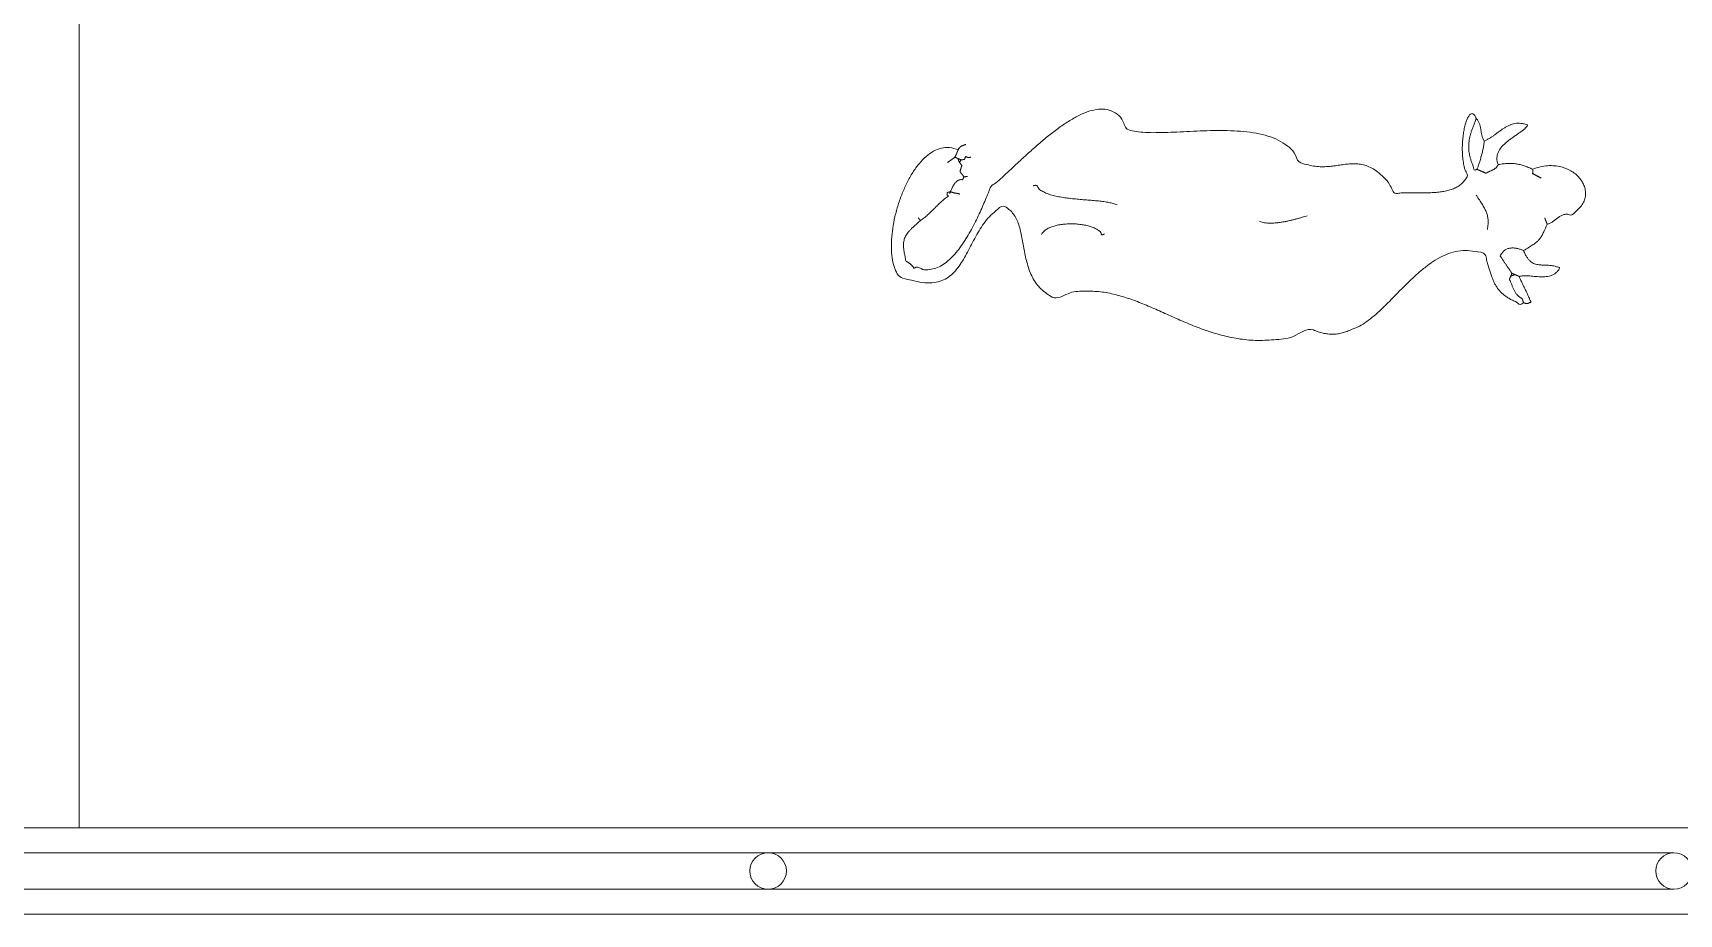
# Model space of a CAD drawing. Header units: metres. Extents: x 147 to 427, y -16 to 162.
# Drawn here: x 296.051 to 300.825, y 109.564 to 112.12 of the extents above; entities that cross this region are included whole.
import ezdxf

# ---------------------------------------------------------------- set-up
doc = ezdxf.new("R2010")
doc.units = ezdxf.units.M
doc.layers.add('1053_ARQ_BASE_MATADOURO_2_dwg', color=7, linetype='Continuous', lineweight=5, true_color=0x767676)
doc.layers.add('1053_ARQ_BASE_MATADOURO_dwg', color=7, linetype='Continuous', lineweight=5, true_color=0x767676)
doc.layers.add('A-PISO', color=7, linetype='Continuous', lineweight=5)

# ---------------------------------------------------------------- blocks, each defined once
blk = doc.blocks.new('1053_ARQ_BASE_MATADOURO_dwg-3625622-TÉRREO 1_20 - Dependente 1')
at = {"color": 253, "lineweight": 5, "true_color": 0xaaaaaa}
blk.add_line((127.7931, 117.3142), (127.7931, 109.8142), dxfattribs=at)
blk = doc.blocks.new('1053_ARQ_BASE_MATADOURO_2_dwg-3637054-TÉRREO 1_20 - Dependente 1')
at = {"layer": 'A-PISO', "color": 253, "true_color": 0xaaaaaa}
for p, q in [((127.7931, 84.1282), (127.7931, 76.6282)), ((132.4181, 76.5562), (127.1431, 76.5562)), ((132.4181, 76.4502), (127.1431, 76.4502))]:
    blk.add_line(p, q, dxfattribs=at)
at = {"layer": 'A-PISO', "color": 253, "true_color": 0xaaaaaa, "flags": 128}
blk.add_lwpolyline([(126.8931, 80.2532), (127.1431, 80.2532), (127.1431, 76.6282), (132.5431, 76.6282), (132.5431, 76.3782), (127.1431, 76.3782), (126.8931, 76.3782)], dxfattribs=at)
at = {"layer": 'A-PISO', "color": 253, "true_color": 0xaaaaaa}
for centre in [(129.7914, 76.5032), (132.4181, 76.5032)]:
    blk.add_circle(centre, 0.053, dxfattribs=at)
for points, knots in [([(131.8451, 78.6851), (131.8437, 78.6883), (131.8414, 78.6936), (131.8363, 78.6996), (131.8298, 78.7002), (131.8247, 78.6958), (131.8203, 78.6888), (131.8161, 78.679), (131.8124, 78.6669), (131.8092, 78.6527), (131.8067, 78.637), (131.805, 78.6202), (131.8042, 78.6026), (131.8045, 78.5849), (131.8058, 78.5673), (131.809, 78.5503), (131.8115, 78.5344), (131.8226, 78.5203), (131.812, 78.5076), (131.804, 78.4974), (131.7933, 78.4892), (131.7815, 78.4829), (131.7685, 78.4781), (131.7547, 78.4747), (131.7401, 78.4724), (131.725, 78.471), (131.7096, 78.4703), (131.6942, 78.4701), (131.6789, 78.4702), (131.664, 78.4704), (131.6498, 78.4706), (131.6362, 78.4702), (131.6241, 78.4703), (131.604, 78.4642), (131.5964, 78.4966), (131.5767, 78.5139), (131.5597, 78.5307), (131.5426, 78.5419), (131.526, 78.5494), (131.5096, 78.5534), (131.4933, 78.5548), (131.4772, 78.5542), (131.461, 78.5524), (131.4445, 78.55), (131.4276, 78.5476), (131.41, 78.5459), (131.3917, 78.5457), (131.3722, 78.5472), (131.3526, 78.5524), (131.326, 78.5571), (131.3196, 78.5881), (131.2962, 78.6075), (131.2705, 78.6241), (131.24, 78.6355), (131.2065, 78.6434), (131.1704, 78.6482), (131.1324, 78.6505), (131.0934, 78.6509), (131.054, 78.65), (131.0151, 78.6483), (130.9774, 78.6464), (130.9417, 78.6449), (130.9089, 78.6444), (130.8792, 78.645), (130.855, 78.6486), (130.8259, 78.6526), (130.8212, 78.6847), (130.7988, 78.7031), (130.7748, 78.7133), (130.7482, 78.7136), (130.7205, 78.707), (130.6915, 78.6945), (130.6617, 78.6774), (130.6314, 78.6566), (130.6013, 78.6333), (130.5718, 78.6085), (130.5435, 78.5832), (130.5169, 78.5587), (130.4928, 78.5358), (130.471, 78.5163), (130.4544, 78.4993), (130.4358, 78.4899), (130.4313, 78.4716), (130.4232, 78.4547), (130.4151, 78.4349), (130.4057, 78.4139), (130.3954, 78.3919), (130.3841, 78.3696), (130.3718, 78.3475), (130.3586, 78.3262), (130.3445, 78.3062), (130.3295, 78.2882), (130.3135, 78.2726), (130.2966, 78.2601), (130.2786, 78.251), (130.2595, 78.2472), (130.2394, 78.245), (130.2263, 78.2567), (130.2195, 78.2539), (130.2191, 78.2538), (130.2187, 78.2536), (130.2183, 78.2534), (130.2179, 78.2533), (130.2175, 78.2531), (130.2172, 78.2529), (130.2168, 78.2528), (130.2164, 78.2526), (130.2161, 78.2524), (130.2157, 78.2523), (130.2154, 78.2521), (130.215, 78.252), (130.2147, 78.2518), (130.2144, 78.2517), (130.2136, 78.2513), (130.2135, 78.2533), (130.2125, 78.2543), (130.2116, 78.2559), (130.2104, 78.2573), (130.2092, 78.2588), (130.2078, 78.2602), (130.2063, 78.2616), (130.2048, 78.263), (130.2032, 78.2643), (130.2016, 78.2655), (130.2, 78.2667), (130.1983, 78.2678), (130.1967, 78.2688), (130.1951, 78.2697), (130.1936, 78.2706), (130.1886, 78.2724), (130.1902, 78.2833), (130.1866, 78.2928), (130.1852, 78.3025), (130.1841, 78.311), (130.1837, 78.3188), (130.1841, 78.3259), (130.1852, 78.3326), (130.1871, 78.3388), (130.1898, 78.3448), (130.1934, 78.3506), (130.1978, 78.3564), (130.2031, 78.3623), (130.2093, 78.3685), (130.2164, 78.3751), (130.2245, 78.3822), (130.2302, 78.3871), (130.2332, 78.3897)], [0, 0, 0, 0, 0.010571, 0.017391, 0.022385, 0.028342, 0.036587, 0.047233, 0.060042, 0.074659, 0.090698, 0.107753, 0.125424, 0.143316, 0.161054, 0.178295, 0.194748, 0.21021, 0.224137, 0.237373, 0.250457, 0.263771, 0.277541, 0.291838, 0.306638, 0.321832, 0.337274, 0.352767, 0.368104, 0.383062, 0.397417, 0.410944, 0.423437, 0.434721, 0.46711, 0.494451, 0.517657, 0.537695, 0.55555, 0.572131, 0.588182, 0.6042, 0.620474, 0.637125, 0.654211, 0.671801, 0.690047, 0.709226, 0.729793, 0.752353, 0.782482, 0.8118, 0.842065, 0.874258, 0.908691, 0.945222, 0.983418, 1.02268, 1.062299, 1.101512, 1.139512, 1.175493, 1.208652, 1.238246, 1.263653, 1.284556, 1.317568, 1.344515, 1.369067, 1.39451, 1.422718, 1.454239, 1.488817, 1.525777, 1.564219, 1.60313, 1.641415, 1.677951, 1.711577, 1.741137, 1.765473, 1.783491, 1.799781, 1.81892, 1.840364, 1.863581, 1.88804, 1.913229, 1.938654, 1.96385, 1.988389, 2.01192, 2.034187, 2.055107, 2.074846, 2.093951, 2.113399, 2.134528, 2.134965, 2.135398, 2.135826, 2.13625, 2.136667, 2.13708, 2.137486, 2.137889, 2.138282, 2.138674, 2.139058, 2.139438, 2.139811, 2.140179, 2.140539, 2.140898, 2.142452, 2.144111, 2.145868, 2.147714, 2.149633, 2.151615, 2.153639, 2.155694, 2.157757, 2.159812, 2.16184, 2.163826, 2.165749, 2.167591, 2.169333, 2.170961, 2.182965, 2.193684, 2.203252, 2.211814, 2.219538, 2.226609, 2.233243, 2.239673, 2.246143, 2.252884, 2.260107, 2.267989, 2.276689, 2.286336, 2.297054, 2.308948, 2.308948, 2.308948, 2.308948]), ([(131.8451, 78.6851), (131.8436, 78.6815), (131.8406, 78.6746), (131.8365, 78.6644), (131.8328, 78.6548), (131.8297, 78.6456), (131.8271, 78.6367), (131.8251, 78.6281), (131.8237, 78.6196), (131.8229, 78.6112), (131.8227, 78.6028), (131.8232, 78.5943), (131.8243, 78.5856), (131.8261, 78.5765), (131.8288, 78.5672), (131.8318, 78.5567), (131.8369, 78.5488), (131.8371, 78.5343), (131.8411, 78.536), (131.8414, 78.5361), (131.8418, 78.5363), (131.8422, 78.5364), (131.8425, 78.5366), (131.8429, 78.5367), (131.8433, 78.5369), (131.8437, 78.537), (131.8441, 78.5372), (131.8445, 78.5373), (131.8449, 78.5375), (131.8453, 78.5376), (131.8457, 78.5378), (131.8461, 78.538), (131.8465, 78.5381), (131.8468, 78.5382), (131.8469, 78.5383)], [0, 0, 0, 0, 0.0117195, 0.0226729, 0.032948, 0.042629, 0.0518187, 0.0606169, 0.0691427, 0.0775195, 0.0858853, 0.0943764, 0.1031379, 0.1123121, 0.1220337, 0.1324326, 0.1436315, 0.155747, 0.1561034, 0.1564727, 0.1568495, 0.1572393, 0.1576347, 0.1580393, 0.1584495, 0.158869, 0.1592904, 0.1597173, 0.1601479, 0.1605841, 0.1610222, 0.1614621, 0.161902, 0.1623475, 0.1623475, 0.1623475, 0.1623475]), ([(131.8675, 78.6202), (131.8668, 78.6215), (131.8653, 78.6241), (131.8636, 78.6283), (131.8622, 78.6324), (131.8611, 78.6367), (131.8602, 78.6409), (131.8595, 78.6452), (131.8588, 78.6495), (131.8582, 78.6538), (131.8575, 78.658), (131.8566, 78.6622), (131.8556, 78.6663), (131.8543, 78.6703), (131.8527, 78.6742), (131.8507, 78.678), (131.8482, 78.6817), (131.8462, 78.684), (131.8451, 78.6851)], [0, 0, 0, 0, 0.00454523, 0.0089928, 0.01338563, 0.01775066, 0.02210137, 0.02644314, 0.03077251, 0.03508499, 0.03937227, 0.04363078, 0.04786344, 0.0520829, 0.05631649, 0.06060731, 0.06501681, 0.06962195, 0.06962195, 0.06962195, 0.06962195]), ([(131.9084, 78.552), (131.9072, 78.5555), (131.9049, 78.5623), (131.9044, 78.5727), (131.9061, 78.5823), (131.9098, 78.5913), (131.9151, 78.5995), (131.9217, 78.6072), (131.9292, 78.6144), (131.9374, 78.6212), (131.9461, 78.6275), (131.9548, 78.6336), (131.9633, 78.6394), (131.9714, 78.6449), (131.9787, 78.6503), (131.9852, 78.6556), (131.9895, 78.6604), (131.9963, 78.6684), (131.9826, 78.6695), (131.9748, 78.6719), (131.9655, 78.6722), (131.957, 78.6713), (131.9488, 78.6692), (131.9409, 78.6662), (131.9332, 78.6624), (131.9257, 78.6579), (131.9184, 78.6531), (131.9112, 78.6479), (131.9041, 78.6427), (131.897, 78.6374), (131.8898, 78.6324), (131.8825, 78.6277), (131.8752, 78.6235), (131.87, 78.6213), (131.8675, 78.6202)], [0, 0, 0, 0, 0.011231, 0.0213345, 0.0308988, 0.0403986, 0.0501251, 0.0602117, 0.0706467, 0.0813397, 0.0921256, 0.1028194, 0.1132093, 0.1230803, 0.1322112, 0.1404225, 0.1475837, 0.1537046, 0.1639829, 0.1733994, 0.1822451, 0.1907688, 0.1991799, 0.2076115, 0.2161478, 0.2248129, 0.2336041, 0.2424777, 0.251381, 0.2602504, 0.2690294, 0.2776637, 0.286126, 0.2944156, 0.2944156, 0.2944156, 0.2944156]), ([(130.3425, 78.5948), (130.3343, 78.5976), (130.3184, 78.603), (130.2931, 78.6008), (130.2697, 78.5913), (130.2481, 78.5754), (130.2282, 78.5544), (130.21, 78.529), (130.1939, 78.5001), (130.1798, 78.4687), (130.1681, 78.4355), (130.1588, 78.4016), (130.1523, 78.3677), (130.1488, 78.3349), (130.1483, 78.304), (130.1511, 78.2755), (130.1579, 78.2515), (130.1698, 78.2225), (130.2056, 78.2181), (130.2368, 78.2088), (130.2653, 78.208), (130.2895, 78.2124), (130.31, 78.2221), (130.3273, 78.2358), (130.3421, 78.2527), (130.3551, 78.272), (130.367, 78.2931), (130.3785, 78.3152), (130.3902, 78.3377), (130.4027, 78.36), (130.4166, 78.3812), (130.4327, 78.4017), (130.4515, 78.4165), (130.4711, 78.4378), (130.489, 78.423), (130.5009, 78.4121), (130.5101, 78.3976), (130.517, 78.3815), (130.5224, 78.3638), (130.5266, 78.3449), (130.5302, 78.325), (130.5338, 78.3047), (130.5378, 78.2841), (130.5428, 78.2637), (130.5491, 78.2438), (130.5575, 78.2247), (130.5683, 78.2069), (130.5823, 78.1904), (130.5999, 78.1772), (130.6278, 78.1574), (130.6657, 78.1848), (130.711, 78.1853), (130.7553, 78.1843), (130.7985, 78.1756), (130.8411, 78.1627), (130.8836, 78.1462), (130.9261, 78.1276), (130.9693, 78.1081), (131.0133, 78.089), (131.0585, 78.0714), (131.1054, 78.0567), (131.1542, 78.0462), (131.2053, 78.0406), (131.2591, 78.0441), (131.3156, 78.0467), (131.3559, 78.0809), (131.3796, 78.0694), (131.3867, 78.0669), (131.3937, 78.0647), (131.4007, 78.063), (131.4076, 78.0616), (131.4145, 78.0606), (131.4214, 78.0601), (131.4283, 78.06), (131.4352, 78.0602), (131.4421, 78.061), (131.449, 78.0621), (131.456, 78.0637), (131.463, 78.0657), (131.4702, 78.0681), (131.4774, 78.071), (131.4821, 78.0733), (131.4845, 78.0744)], [0, 0, 0, 0, 0.025699, 0.049728, 0.07429, 0.10075, 0.129617, 0.160848, 0.194061, 0.228689, 0.264061, 0.299459, 0.334136, 0.367371, 0.398482, 0.426901, 0.452272, 0.474673, 0.514601, 0.547499, 0.57497, 0.598786, 0.62075, 0.642358, 0.664566, 0.687782, 0.71202, 0.737049, 0.762543, 0.788164, 0.813673, 0.839001, 0.86438, 0.890422, 0.90764, 0.924078, 0.940734, 0.958191, 0.97666, 0.996106, 1.016342, 1.037112, 1.05814, 1.079183, 1.100079, 1.120793, 1.141489, 1.162566, 1.184704, 1.208798, 1.256755, 1.301685, 1.345355, 1.389026, 1.433445, 1.478912, 1.525429, 1.572822, 1.62087, 1.669398, 1.71839, 1.768076, 1.819015, 1.87216, 1.928838, 1.990677, 1.998433, 2.005974, 2.013321, 2.020506, 2.027557, 2.034511, 2.041399, 2.048262, 2.055135, 2.062058, 2.069072, 2.076212, 2.083517, 2.091025, 2.098768, 2.106779, 2.106779, 2.106779, 2.106779]), ([(130.3332, 78.5734), (130.3327, 78.5731), (130.3318, 78.5724), (130.3304, 78.5715), (130.3291, 78.5705), (130.3277, 78.5695), (130.3263, 78.5686), (130.3249, 78.5676), (130.3236, 78.5666), (130.3222, 78.5656), (130.3208, 78.5647), (130.3194, 78.5637), (130.3181, 78.5627), (130.3167, 78.5618), (130.3153, 78.5608), (130.3139, 78.5598), (130.3126, 78.5588), (130.3117, 78.5582), (130.3112, 78.5579)], [0, 0, 0, 0, 0.00168214, 0.00336428, 0.00504643, 0.00673062, 0.00841276, 0.0100949, 0.01177704, 0.0134646, 0.01514674, 0.01682888, 0.01851102, 0.02019522, 0.02187736, 0.0235595, 0.02524164, 0.0269292, 0.0269292, 0.0269292, 0.0269292]), ([(130.3425, 78.5948), (130.3423, 78.5944), (130.3419, 78.5935), (130.3413, 78.5921), (130.3407, 78.5907), (130.3401, 78.5894), (130.3395, 78.588), (130.3389, 78.5867), (130.3384, 78.5853), (130.3378, 78.584), (130.3372, 78.5827), (130.3366, 78.5813), (130.3361, 78.58), (130.3355, 78.5787), (130.3349, 78.5774), (130.3343, 78.5761), (130.3338, 78.5747), (130.3334, 78.5738), (130.3332, 78.5734)], [0, 0, 0, 0, 0.00149625, 0.00298463, 0.00446644, 0.005943, 0.00741169, 0.00887644, 0.01033594, 0.01179281, 0.01324312, 0.01469081, 0.01613456, 0.01757831, 0.01901681, 0.02045794, 0.02189512, 0.02333625, 0.02333625, 0.02333625, 0.02333625]), ([(130.3418, 78.5697), (130.3416, 78.5698), (130.3412, 78.5699), (130.3406, 78.5702), (130.3401, 78.5704), (130.3395, 78.5707), (130.339, 78.5709), (130.3384, 78.5711), (130.3379, 78.5714), (130.3374, 78.5716), (130.3368, 78.5718), (130.3363, 78.5721), (130.3358, 78.5723), (130.3353, 78.5725), (130.3347, 78.5727), (130.3342, 78.573), (130.3337, 78.5732), (130.3334, 78.5733), (130.3332, 78.5734)], [0, 0, 0, 0, 0.0006195, 0.00123375, 0.001840125, 0.002442562, 0.003035812, 0.003625125, 0.0042105, 0.004791937, 0.0053655, 0.005939063, 0.006507375, 0.007077, 0.007641375, 0.008207062, 0.008770125, 0.0093345, 0.0093345, 0.0093345, 0.0093345]), ([(130.3645, 78.6104), (130.3638, 78.6101), (130.3625, 78.6096), (130.3606, 78.6089), (130.3588, 78.6083), (130.3571, 78.6077), (130.3555, 78.6071), (130.354, 78.6065), (130.3525, 78.6058), (130.3511, 78.6051), (130.3499, 78.6043), (130.3486, 78.6034), (130.3475, 78.6024), (130.3463, 78.6013), (130.3453, 78.6), (130.3443, 78.5984), (130.3433, 78.5967), (130.3428, 78.5955), (130.3425, 78.5948)], [0, 0, 0, 0, 0.00214026, 0.00415857, 0.0060632, 0.00786836, 0.00958192, 0.01122185, 0.01279754, 0.01433271, 0.01583711, 0.01734321, 0.01887301, 0.02046357, 0.02214113, 0.02394277, 0.02590018, 0.02804716, 0.02804716, 0.02804716, 0.02804716]), ([(130.3789, 78.574), (130.3785, 78.5738), (130.3778, 78.5736), (130.3768, 78.5732), (130.376, 78.5729), (130.3752, 78.5726), (130.3745, 78.5724), (130.3738, 78.5723), (130.3731, 78.5723), (130.3724, 78.5723), (130.3717, 78.5724), (130.3709, 78.5726), (130.3701, 78.5728), (130.3692, 78.5732), (130.3681, 78.5736), (130.3669, 78.5741), (130.3657, 78.5744), (130.3642, 78.5758), (130.3639, 78.5747), (130.3637, 78.5741), (130.3634, 78.5736), (130.3632, 78.573), (130.3629, 78.5725), (130.3627, 78.5719), (130.3625, 78.5714), (130.3622, 78.5709), (130.362, 78.5703), (130.3618, 78.5698), (130.3616, 78.5693), (130.3613, 78.5688), (130.3611, 78.5682), (130.3609, 78.5677), (130.3606, 78.5672), (130.3605, 78.5665), (130.3598, 78.5667), (130.3592, 78.5666), (130.3585, 78.5665), (130.3579, 78.5664), (130.3572, 78.5664), (130.3566, 78.5663), (130.356, 78.5663), (130.3553, 78.5662), (130.3547, 78.5662), (130.3541, 78.5661), (130.3534, 78.5661), (130.3528, 78.5661), (130.3522, 78.566), (130.3516, 78.566), (130.3509, 78.566), (130.3505, 78.566), (130.3503, 78.566)], [0, 0, 0, 0, 0.00116195, 0.00219032, 0.00310128, 0.00392015, 0.00466254, 0.00535935, 0.00603265, 0.0067134, 0.00742446, 0.00820211, 0.00906542, 0.01004318, 0.01115435, 0.01242373, 0.01386882, 0.01551469, 0.01613419, 0.01674844, 0.01735482, 0.01795725, 0.0185505, 0.01913982, 0.01972519, 0.02030663, 0.02088019, 0.02145375, 0.02202207, 0.02259169, 0.02315607, 0.02372175, 0.02428482, 0.02484919, 0.02548902, 0.02613229, 0.02677493, 0.0274182, 0.02805958, 0.02870033, 0.02933921, 0.02997747, 0.03060857, 0.03124256, 0.03187415, 0.03250338, 0.03312971, 0.03375319, 0.03437333, 0.03499183, 0.03499183, 0.03499183, 0.03499183]), ([(131.8675, 78.6202), (131.8675, 78.619), (131.8676, 78.6165), (131.8672, 78.6124), (131.8666, 78.6078), (131.8657, 78.6027), (131.8646, 78.5972), (131.8633, 78.5914), (131.8618, 78.5854), (131.8602, 78.5793), (131.8586, 78.5732), (131.8568, 78.5672), (131.8551, 78.5614), (131.8533, 78.5559), (131.8516, 78.5507), (131.85, 78.546), (131.8484, 78.5419), (131.8474, 78.5394), (131.8469, 78.5383)], [0, 0, 0, 0, 0.0034375, 0.00755779, 0.01228002, 0.01751275, 0.02316588, 0.02913778, 0.03533449, 0.04165586, 0.04800577, 0.05427946, 0.06038067, 0.06620786, 0.07166462, 0.07664712, 0.08105968, 0.08479972, 0.08479972, 0.08479972, 0.08479972]), ([(130.3503, 78.566), (130.3501, 78.5661), (130.3498, 78.5662), (130.3492, 78.5665), (130.3486, 78.5667), (130.3481, 78.567), (130.3475, 78.5672), (130.347, 78.5674), (130.3465, 78.5677), (130.3459, 78.5679), (130.3454, 78.5681), (130.3449, 78.5683), (130.3443, 78.5686), (130.3438, 78.5688), (130.3433, 78.569), (130.3428, 78.5692), (130.3423, 78.5695), (130.3419, 78.5696), (130.3418, 78.5697)], [0, 0, 0, 0, 0.0006195, 0.00123375, 0.001840125, 0.002442562, 0.003035812, 0.003625125, 0.0042105, 0.004791937, 0.0053655, 0.005939063, 0.006507375, 0.007077, 0.007641375, 0.008207062, 0.008770125, 0.0093345, 0.0093345, 0.0093345, 0.0093345]), ([(130.3418, 78.5697), (130.3418, 78.5694), (130.342, 78.5689), (130.3423, 78.5681), (130.3426, 78.5673), (130.3429, 78.5666), (130.3431, 78.5658), (130.3434, 78.565), (130.3437, 78.5643), (130.344, 78.5635), (130.3443, 78.5627), (130.3446, 78.562), (130.3449, 78.5612), (130.3453, 78.5605), (130.3456, 78.5597), (130.3459, 78.5589), (130.3463, 78.5582), (130.3465, 78.5577), (130.3466, 78.5574)], [0, 0, 0, 0, 0.00083803, 0.00167131, 0.00250058, 0.00332608, 0.00414852, 0.00496722, 0.00578676, 0.00660349, 0.00742021, 0.00823975, 0.00905845, 0.00988089, 0.01070639, 0.01153567, 0.01236894, 0.01320697, 0.01320697, 0.01320697, 0.01320697]), ([(130.3503, 78.566), (130.3502, 78.5658), (130.3501, 78.5654), (130.3498, 78.5649), (130.3496, 78.5643), (130.3494, 78.5637), (130.3491, 78.5632), (130.3489, 78.5627), (130.3486, 78.5621), (130.3484, 78.5616), (130.3482, 78.5611), (130.348, 78.5605), (130.3477, 78.56), (130.3475, 78.5595), (130.3473, 78.559), (130.3471, 78.5585), (130.3468, 78.5579), (130.3467, 78.5576), (130.3466, 78.5574)], [0, 0, 0, 0, 0.000619501, 0.00123375, 0.001840125, 0.002442563, 0.003035813, 0.003625125, 0.004210501, 0.004791938, 0.0053655, 0.005939063, 0.006507376, 0.007077, 0.007641376, 0.008207062, 0.008770125, 0.0093345, 0.0093345, 0.0093345, 0.0093345]), ([(130.3466, 78.5574), (130.3467, 78.5573), (130.347, 78.5569), (130.3474, 78.5564), (130.3478, 78.5559), (130.3482, 78.5554), (130.3486, 78.5549), (130.349, 78.5545), (130.3494, 78.554), (130.3498, 78.5535), (130.3502, 78.5531), (130.3507, 78.5526), (130.3511, 78.5521), (130.3515, 78.5517), (130.3519, 78.5512), (130.3523, 78.5508), (130.3527, 78.5503), (130.3534, 78.5498), (130.3527, 78.5487), (130.3525, 78.5476), (130.3521, 78.5464), (130.3517, 78.5453), (130.3514, 78.5442), (130.351, 78.543), (130.3507, 78.5419), (130.3503, 78.5408), (130.35, 78.5396), (130.3497, 78.5385), (130.3494, 78.5374), (130.349, 78.5363), (130.3487, 78.5351), (130.3484, 78.534), (130.3482, 78.5329), (130.3476, 78.5317), (130.3486, 78.5309), (130.3492, 78.5299), (130.3499, 78.5289), (130.3506, 78.528), (130.3513, 78.527), (130.3519, 78.5261), (130.3526, 78.5251), (130.3533, 78.5242), (130.354, 78.5233), (130.3548, 78.5223), (130.3555, 78.5214), (130.3562, 78.5205), (130.3569, 78.5196), (130.3577, 78.5186), (130.3584, 78.5177), (130.3589, 78.5171), (130.3591, 78.5167)], [0, 0, 0, 0, 0.00064138, 0.00127964, 0.00191545, 0.00254823, 0.00317805, 0.00380553, 0.00443071, 0.00505121, 0.00567245, 0.00629314, 0.00691219, 0.00753069, 0.00814757, 0.00876445, 0.00938027, 0.00999356, 0.01118543, 0.0123799, 0.01357191, 0.01476377, 0.01595244, 0.01714096, 0.01832616, 0.01951005, 0.02068707, 0.0218618, 0.023032, 0.02420011, 0.02536021, 0.02651586, 0.02766622, 0.0288107, 0.02998827, 0.03116196, 0.03233379, 0.03350247, 0.03467096, 0.03583746, 0.03700537, 0.03817359, 0.03934249, 0.04051482, 0.04168918, 0.04286762, 0.04405045, 0.04523851, 0.04643111, 0.04762896, 0.04762896, 0.04762896, 0.04762896]), ([(131.9084, 78.552), (131.908, 78.5511), (131.9072, 78.5494), (131.9057, 78.547), (131.904, 78.5449), (131.9021, 78.5429), (131.9001, 78.5412), (131.8979, 78.5396), (131.8956, 78.5381), (131.8932, 78.5367), (131.8908, 78.5354), (131.8882, 78.5342), (131.8856, 78.533), (131.883, 78.5319), (131.8804, 78.5308), (131.8778, 78.5295), (131.8752, 78.5286), (131.8729, 78.5266), (131.871, 78.5279), (131.8694, 78.5285), (131.8678, 78.5292), (131.8662, 78.5299), (131.8646, 78.5306), (131.863, 78.5313), (131.8614, 78.532), (131.8598, 78.5327), (131.8581, 78.5334), (131.8565, 78.5341), (131.8549, 78.5348), (131.8533, 78.5355), (131.8517, 78.5362), (131.8501, 78.5369), (131.8485, 78.5376), (131.8474, 78.5381), (131.8469, 78.5383)], [0, 0, 0, 0, 0.00287585, 0.0056514, 0.00836777, 0.01105314, 0.01373904, 0.01643754, 0.01916298, 0.02191665, 0.02470851, 0.02752614, 0.03036956, 0.03322814, 0.03609938, 0.03896841, 0.04183289, 0.04467968, 0.04643187, 0.04818012, 0.0499323, 0.05168055, 0.05343274, 0.05518099, 0.05693318, 0.05868143, 0.06043362, 0.06218186, 0.06393405, 0.0656823, 0.06743449, 0.06918274, 0.07093493, 0.07268318, 0.07268318, 0.07268318, 0.07268318]), ([(132.0087, 78.5386), (132.0065, 78.5396), (132.0022, 78.5414), (131.9959, 78.544), (131.9898, 78.5464), (131.9839, 78.5485), (131.9781, 78.5503), (131.9725, 78.5519), (131.9668, 78.5531), (131.9612, 78.5542), (131.9554, 78.5549), (131.9495, 78.5554), (131.9435, 78.5555), (131.9371, 78.5554), (131.9305, 78.555), (131.9235, 78.5543), (131.9161, 78.5533), (131.911, 78.5524), (131.9084, 78.552)], [0, 0, 0, 0, 0.0072307, 0.0140717, 0.0205824, 0.0268134, 0.0328275, 0.0386801, 0.0444359, 0.0501615, 0.0559287, 0.0618015, 0.0678547, 0.0741541, 0.0807752, 0.0877785, 0.0952361, 0.1032069, 0.1032069, 0.1032069, 0.1032069]), ([(132.0087, 78.5386), (132.0087, 78.5384), (132.0087, 78.5378), (132.0086, 78.537), (132.0086, 78.5363), (132.0085, 78.5355), (132.0085, 78.5347), (132.0084, 78.5339), (132.0084, 78.5331), (132.0084, 78.5323), (132.0084, 78.5315), (132.0084, 78.5307), (132.0084, 78.5299), (132.0084, 78.5291), (132.0084, 78.5284), (132.0084, 78.5276), (132.0084, 78.5268), (132.0082, 78.5256), (132.01, 78.5253), (132.0113, 78.5244), (132.0129, 78.5236), (132.0144, 78.5227), (132.0159, 78.5219), (132.0174, 78.5211), (132.0189, 78.5202), (132.0205, 78.5194), (132.022, 78.5186), (132.0235, 78.5178), (132.0251, 78.517), (132.0266, 78.5162), (132.0282, 78.5154), (132.0297, 78.5145), (132.0313, 78.5137), (132.0323, 78.5132), (132.0328, 78.5129)], [0, 0, 0, 0, 0.00079316, 0.00158557, 0.00238096, 0.00317701, 0.0039732, 0.00476927, 0.00556433, 0.00635692, 0.0071488, 0.0079361, 0.00872198, 0.00950217, 0.01027926, 0.01104966, 0.01181526, 0.01257291, 0.01427221, 0.0159811, 0.01769456, 0.01941496, 0.02113904, 0.02287026, 0.02460387, 0.02634336, 0.02808416, 0.02982977, 0.03157781, 0.03332816, 0.03507983, 0.03683392, 0.03858671, 0.04034323, 0.04034323, 0.04034323, 0.04034323]), ([(132.0505, 78.3792), (132.0519, 78.3795), (132.0547, 78.3802), (132.0588, 78.3819), (132.0628, 78.3841), (132.0667, 78.3867), (132.0707, 78.3895), (132.0746, 78.3924), (132.0785, 78.3954), (132.0824, 78.3983), (132.0864, 78.4011), (132.0905, 78.4035), (132.0947, 78.4056), (132.099, 78.4071), (132.1034, 78.408), (132.108, 78.4082), (132.1128, 78.4076), (132.1224, 78.4027), (132.1341, 78.4177), (132.1473, 78.4282), (132.1562, 78.4423), (132.1611, 78.4564), (132.1623, 78.4708), (132.16, 78.485), (132.1546, 78.4986), (132.1463, 78.5112), (132.1355, 78.5226), (132.1223, 78.5324), (132.1071, 78.5404), (132.09, 78.546), (132.0712, 78.5491), (132.0511, 78.5491), (132.0299, 78.546), (132.016, 78.5411), (132.0087, 78.5386)], [0, 0, 0, 0, 0.0043035, 0.008717, 0.0132734, 0.0179821, 0.0228081, 0.0277167, 0.0326558, 0.0375776, 0.0424287, 0.0471823, 0.0518194, 0.0563579, 0.0608465, 0.0653953, 0.0701541, 0.0753188, 0.0957175, 0.1135074, 0.1293936, 0.1440861, 0.1582275, 0.1723348, 0.1867646, 0.2017346, 0.21736, 0.2336971, 0.2507931, 0.2687054, 0.287546, 0.3074743, 0.3287353, 0.3516369, 0.3516369, 0.3516369, 0.3516369]), ([(130.3591, 78.5167), (130.3591, 78.5166), (130.3589, 78.5162), (130.3586, 78.5156), (130.3584, 78.5151), (130.3582, 78.5145), (130.3579, 78.514), (130.3577, 78.5134), (130.3575, 78.5129), (130.3572, 78.5124), (130.357, 78.5118), (130.3568, 78.5113), (130.3565, 78.5108), (130.3563, 78.5103), (130.3561, 78.5097), (130.3559, 78.5092), (130.3556, 78.5087), (130.3551, 78.5071), (130.3517, 78.5091), (130.3487, 78.5082), (130.3455, 78.5076), (130.3427, 78.5064), (130.34, 78.5048), (130.3375, 78.5028), (130.3351, 78.5004), (130.333, 78.4979), (130.3309, 78.4951), (130.3291, 78.4921), (130.3273, 78.489), (130.3257, 78.4859), (130.3241, 78.4827), (130.3227, 78.4795), (130.3213, 78.4764), (130.3204, 78.4744), (130.32, 78.4734)], [0, 0, 0, 0, 0.0006195, 0.00123375, 0.00184012, 0.00244256, 0.00303581, 0.00362513, 0.0042105, 0.00479194, 0.0053655, 0.00593906, 0.00650738, 0.007077, 0.00764138, 0.00820706, 0.00877013, 0.0093345, 0.01284917, 0.01613899, 0.01929714, 0.02240964, 0.02553667, 0.02872698, 0.03199974, 0.03536451, 0.03880992, 0.04232234, 0.04587616, 0.04944634, 0.05299456, 0.05648787, 0.05988732, 0.06315676, 0.06315676, 0.06315676, 0.06315676]), ([(130.3696, 78.5173), (130.3693, 78.5173), (130.3689, 78.5173), (130.3682, 78.5172), (130.3675, 78.5172), (130.3668, 78.5171), (130.3662, 78.5171), (130.3655, 78.5171), (130.3648, 78.517), (130.3642, 78.517), (130.3635, 78.5169), (130.3629, 78.5169), (130.3623, 78.5168), (130.3616, 78.5168), (130.361, 78.5168), (130.3604, 78.5168), (130.3598, 78.5168), (130.3593, 78.5167), (130.3591, 78.5167)], [0, 0, 0, 0, 0.00069321, 0.00138173, 0.00206264, 0.00274065, 0.00340868, 0.00407262, 0.00473125, 0.00538577, 0.0060297, 0.00667303, 0.0073093, 0.00794441, 0.00857192, 0.00919778, 0.00981792, 0.01043761, 0.01043761, 0.01043761, 0.01043761]), ([(130.8032, 78.4355), (130.7996, 78.4368), (130.792, 78.4397), (130.7792, 78.4424), (130.7647, 78.4447), (130.7489, 78.4465), (130.732, 78.4481), (130.7143, 78.4495), (130.6962, 78.451), (130.6781, 78.4526), (130.6601, 78.4546), (130.6427, 78.4571), (130.6262, 78.4603), (130.6109, 78.4643), (130.597, 78.4689), (130.5852, 78.4758), (130.5741, 78.4807), (130.5715, 78.4929), (130.5674, 78.4919), (130.5668, 78.4918), (130.5663, 78.4917), (130.5658, 78.4916), (130.5653, 78.4915), (130.5647, 78.4914), (130.5642, 78.4913), (130.5637, 78.4912), (130.5632, 78.4911), (130.5627, 78.491), (130.5621, 78.4909), (130.5616, 78.4908), (130.5611, 78.4907), (130.5606, 78.4907), (130.5601, 78.4906), (130.5598, 78.4906), (130.5596, 78.4905)], [0, 0, 0, 0, 0.0113432, 0.0244627, 0.0391702, 0.0552099, 0.0722892, 0.0901066, 0.1083461, 0.1266969, 0.1448451, 0.1625035, 0.1793911, 0.1952726, 0.2099632, 0.2233896, 0.2356395, 0.2470831, 0.2476195, 0.248156, 0.2486917, 0.2492281, 0.2497623, 0.2502957, 0.2508269, 0.2513606, 0.2518866, 0.2524119, 0.2529343, 0.2534538, 0.2539698, 0.2544824, 0.2549909, 0.2555007, 0.2555007, 0.2555007, 0.2555007]), ([(130.3144, 78.4605), (130.3125, 78.4592), (130.3086, 78.4566), (130.303, 78.4523), (130.2976, 78.4479), (130.2924, 78.4434), (130.2874, 78.4387), (130.2825, 78.434), (130.2777, 78.4293), (130.273, 78.4245), (130.2683, 78.4198), (130.2636, 78.4151), (130.2588, 78.4105), (130.254, 78.4059), (130.2491, 78.4016), (130.244, 78.3974), (130.2387, 78.3934), (130.235, 78.3909), (130.2332, 78.3897)], [0, 0, 0, 0, 0.0071171, 0.014136, 0.021075, 0.0279528, 0.0347765, 0.0415599, 0.048304, 0.0550163, 0.0616938, 0.0683465, 0.074972, 0.0815793, 0.0881712, 0.0947661, 0.1013758, 0.1080243, 0.1080243, 0.1080243, 0.1080243]), ([(130.32, 78.4734), (130.3198, 78.4733), (130.3194, 78.4732), (130.3188, 78.4731), (130.3182, 78.473), (130.3176, 78.4728), (130.317, 78.4727), (130.3164, 78.4725), (130.3157, 78.4724), (130.3151, 78.4722), (130.3145, 78.4721), (130.3139, 78.4719), (130.3133, 78.4718), (130.3127, 78.4717), (130.3121, 78.4715), (130.3115, 78.4714), (130.3109, 78.4712), (130.3098, 78.4711), (130.3104, 78.4695), (130.3102, 78.4683), (130.3103, 78.4671), (130.3103, 78.4661), (130.3103, 78.4652), (130.3104, 78.4645), (130.3105, 78.4638), (130.3107, 78.4633), (130.3109, 78.4628), (130.3112, 78.4624), (130.3115, 78.4621), (130.312, 78.4617), (130.3125, 78.4614), (130.313, 78.4612), (130.3137, 78.4609), (130.3142, 78.4607), (130.3144, 78.4605)], [0, 0, 0, 0, 0.00062449, 0.00124898, 0.00187346, 0.00250032, 0.00312481, 0.00374929, 0.00437378, 0.00500064, 0.00562512, 0.00624961, 0.0068741, 0.00750096, 0.00812544, 0.00874993, 0.00937442, 0.01000127, 0.0115267, 0.01286528, 0.01403136, 0.01504146, 0.01591019, 0.01665694, 0.01729952, 0.01786156, 0.01836909, 0.01884967, 0.01933421, 0.01984992, 0.0204202, 0.02105921, 0.02178514, 0.02260545, 0.02260545, 0.02260545, 0.02260545]), ([(130.3177, 78.4682), (130.3177, 78.4682), (130.3178, 78.4682), (130.3178, 78.4683), (130.3178, 78.4683), (130.3179, 78.4684), (130.3179, 78.4686), (130.318, 78.4687), (130.3181, 78.4689), (130.3181, 78.469), (130.3181, 78.4691)], [0.001000124, 0.001000124, 0.001000124, 0.001000124, 0.001015873, 0.001063123, 0.001141874, 0.001250811, 0.001392561, 0.001563185, 0.001767936, 0.002000247, 0.002000247, 0.002000247, 0.002000247]), ([(130.3181, 78.4691), (130.3181, 78.469), (130.3181, 78.4689), (130.318, 78.4687), (130.3179, 78.4686), (130.3179, 78.4684), (130.3178, 78.4683), (130.3178, 78.4683), (130.3178, 78.4682), (130.3177, 78.4682), (130.3177, 78.4682)], [0, 0, 0, 0, 0.000232312, 0.000437062, 0.000607686, 0.000749436, 0.000858374, 0.000937124, 0.000984374, 0.001000124, 0.001000124, 0.001000124, 0.001000124]), ([(130.3181, 78.4691), (130.3182, 78.4692), (130.3182, 78.4693), (130.3184, 78.4696), (130.3185, 78.4698), (130.3186, 78.4701), (130.3187, 78.4703), (130.3188, 78.4706), (130.3189, 78.4709), (130.319, 78.4711), (130.3191, 78.4714), (130.3193, 78.4717), (130.3194, 78.472), (130.3195, 78.4723), (130.3196, 78.4725), (130.3198, 78.4728), (130.3199, 78.4731), (130.32, 78.4733), (130.32, 78.4734)], [0, 0, 0, 0, 0.000255939, 0.000515813, 0.000783563, 0.001057877, 0.001338751, 0.001624876, 0.00191625, 0.002208938, 0.002509501, 0.002811376, 0.003117189, 0.003424314, 0.003735376, 0.004045127, 0.004356189, 0.004667251, 0.004667251, 0.004667251, 0.004667251]), ([(130.32, 78.4734), (130.32, 78.4733), (130.3199, 78.4731), (130.3198, 78.4728), (130.3196, 78.4725), (130.3195, 78.4723), (130.3194, 78.472), (130.3193, 78.4717), (130.3191, 78.4714), (130.319, 78.4711), (130.3189, 78.4709), (130.3188, 78.4706), (130.3187, 78.4703), (130.3186, 78.4701), (130.3185, 78.4698), (130.3184, 78.4696), (130.3182, 78.4693), (130.3182, 78.4692), (130.3181, 78.4691)], [0, 0, 0, 0, 0.000311062, 0.000622124, 0.000931875, 0.001242937, 0.001550062, 0.001855874, 0.00215775, 0.002458312, 0.002751, 0.003042375, 0.003328499, 0.003609374, 0.003883687, 0.004151438, 0.004411312, 0.004667251, 0.004667251, 0.004667251, 0.004667251]), ([(130.3474, 78.4662), (130.3469, 78.4665), (130.3459, 78.4669), (130.3443, 78.4674), (130.3428, 78.4678), (130.3413, 78.4681), (130.3399, 78.4684), (130.3384, 78.4687), (130.3369, 78.4689), (130.3353, 78.4691), (130.3337, 78.4694), (130.332, 78.4697), (130.3303, 78.47), (130.3285, 78.4704), (130.3265, 78.471), (130.3245, 78.4716), (130.3223, 78.4724), (130.3208, 78.4731), (130.32, 78.4734)], [0, 0, 0, 0, 0.00169772, 0.00331404, 0.00486952, 0.00639013, 0.00789061, 0.00939662, 0.0109203, 0.01248356, 0.0140953, 0.01577935, 0.01755012, 0.01942984, 0.02143357, 0.02358884, 0.02591343, 0.02843524, 0.02843524, 0.02843524, 0.02843524]), ([(131.8449, 78.4632), (131.8464, 78.4608), (131.8494, 78.4562), (131.8539, 78.4495), (131.858, 78.4432), (131.8618, 78.4373), (131.8652, 78.4316), (131.8684, 78.4261), (131.8711, 78.4207), (131.8735, 78.4154), (131.8755, 78.4099), (131.8771, 78.4043), (131.8783, 78.3985), (131.879, 78.3923), (131.8793, 78.3858), (131.8791, 78.3788), (131.8784, 78.3713), (131.8776, 78.3662), (131.8772, 78.3635)], [0, 0, 0, 0, 0.008568, 0.0165618, 0.0240385, 0.0310602, 0.0376856, 0.0439819, 0.050021, 0.0558813, 0.061653, 0.0674354, 0.0733355, 0.0794663, 0.0859445, 0.0928831, 0.1003934, 0.1085838, 0.1085838, 0.1085838, 0.1085838]), ([(130.2268, 78.3975), (130.2269, 78.3973), (130.2272, 78.397), (130.2276, 78.3965), (130.228, 78.396), (130.2284, 78.3955), (130.2288, 78.395), (130.2292, 78.3945), (130.2296, 78.394), (130.2299, 78.3935), (130.2304, 78.393), (130.2308, 78.3925), (130.2312, 78.392), (130.2316, 78.3915), (130.232, 78.391), (130.2324, 78.3906), (130.2328, 78.3901), (130.2331, 78.3898), (130.2332, 78.3897)], [0, 0, 0, 0, 0.00064327, 0.00128654, 0.00192918, 0.00257246, 0.00321383, 0.00385458, 0.00449346, 0.00512825, 0.00576284, 0.00639683, 0.00702842, 0.00765765, 0.00828398, 0.00890746, 0.0095276, 0.01014252, 0.01014252, 0.01014252, 0.01014252]), ([(131.3545, 78.4032), (131.3523, 78.4026), (131.3476, 78.4012), (131.3402, 78.3991), (131.3322, 78.3968), (131.3236, 78.3945), (131.3146, 78.3921), (131.3053, 78.3899), (131.2958, 78.3878), (131.2861, 78.3859), (131.2765, 78.3844), (131.2669, 78.3831), (131.2575, 78.3823), (131.2483, 78.382), (131.2396, 78.3823), (131.2313, 78.3832), (131.2236, 78.3848), (131.2189, 78.3866), (131.2165, 78.3875)], [0, 0, 0, 0, 0.006991, 0.0147354, 0.0231225, 0.0320282, 0.0413461, 0.0509557, 0.0607474, 0.0706087, 0.0804411, 0.0901357, 0.0996013, 0.1087491, 0.1175116, 0.1258292, 0.1336777, 0.1410678, 0.1410678, 0.1410678, 0.1410678]), ([(132.0435, 78.3975), (132.0436, 78.3971), (132.0439, 78.3964), (132.0443, 78.3952), (132.0447, 78.3941), (132.0451, 78.393), (132.0456, 78.3918), (132.046, 78.3907), (132.0464, 78.3895), (132.0469, 78.3884), (132.0473, 78.3872), (132.0477, 78.3861), (132.0482, 78.385), (132.0487, 78.3838), (132.0491, 78.3827), (132.0496, 78.3815), (132.05, 78.3804), (132.0503, 78.3796), (132.0505, 78.3792)], [0, 0, 0, 0, 0.00119805, 0.0023986, 0.00360366, 0.00481506, 0.00603112, 0.00724981, 0.00847033, 0.00969637, 0.01092521, 0.01215493, 0.0133865, 0.01462084, 0.01585798, 0.01709418, 0.01833038, 0.01956844, 0.01956844, 0.01956844, 0.01956844]), ([(130.7663, 78.3504), (130.7662, 78.3504), (130.7659, 78.3503), (130.7655, 78.3501), (130.7651, 78.35), (130.7647, 78.3498), (130.7643, 78.3496), (130.7639, 78.3495), (130.7635, 78.3493), (130.7631, 78.3492), (130.7627, 78.349), (130.7623, 78.3489), (130.7619, 78.3487), (130.7616, 78.3486), (130.7612, 78.3484), (130.7608, 78.3483), (130.7605, 78.3482), (130.7576, 78.3469), (130.7566, 78.3576), (130.7483, 78.3615), (130.7394, 78.3676), (130.7282, 78.3718), (130.7157, 78.3754), (130.7021, 78.3779), (130.6878, 78.3796), (130.6731, 78.3803), (130.6584, 78.38), (130.6439, 78.3787), (130.6302, 78.3765), (130.6175, 78.3732), (130.6061, 78.3689), (130.5965, 78.3635), (130.5886, 78.357), (130.5854, 78.3515), (130.5839, 78.3488)], [0, 0, 0, 0, 0.0004399, 0.0008798, 0.0013179, 0.0017578, 0.0021921, 0.0026246, 0.0030515, 0.0034766, 0.0038905, 0.0043026, 0.0047072, 0.0051044, 0.0054924, 0.005871, 0.0062385, 0.0066005, 0.0150594, 0.0244923, 0.0351755, 0.04711, 0.0601391, 0.0740412, 0.0885442, 0.1033634, 0.1181979, 0.1327614, 0.1467669, 0.1599605, 0.1721269, 0.1831475, 0.1930508, 0.2021493, 0.2021493, 0.2021493, 0.2021493]), ([(132.0505, 78.3792), (132.0493, 78.3764), (132.047, 78.3712), (132.0437, 78.3637), (132.0407, 78.3572), (132.0379, 78.3514), (132.0352, 78.3462), (132.0324, 78.3416), (132.0295, 78.3375), (132.0264, 78.3337), (132.0229, 78.3301), (132.0191, 78.3267), (132.0147, 78.3232), (132.0097, 78.3197), (132.004, 78.316), (131.9975, 78.312), (131.9901, 78.3075), (131.9849, 78.3044), (131.9821, 78.3027)], [0, 0, 0, 0, 0.0091193, 0.0171887, 0.0243486, 0.030738, 0.0365084, 0.0418097, 0.0468059, 0.0516646, 0.0565682, 0.061684, 0.0671878, 0.0732363, 0.0799898, 0.087589, 0.0961828, 0.1059067, 0.1059067, 0.1059067, 0.1059067]), ([(131.9823, 78.1515), (131.9821, 78.1514), (131.9818, 78.1512), (131.9814, 78.1509), (131.9809, 78.1507), (131.9805, 78.1504), (131.98, 78.1501), (131.9795, 78.1498), (131.9791, 78.1496), (131.9786, 78.1493), (131.9782, 78.149), (131.9778, 78.1487), (131.9773, 78.1484), (131.9769, 78.1481), (131.9765, 78.1478), (131.976, 78.1475), (131.9756, 78.1472), (131.9715, 78.144), (131.9618, 78.1542), (131.9501, 78.1576), (131.9393, 78.164), (131.93, 78.1701), (131.9217, 78.1767), (131.9145, 78.1836), (131.9082, 78.191), (131.9027, 78.199), (131.8978, 78.2076), (131.8935, 78.2169), (131.8895, 78.227), (131.8858, 78.2379), (131.8821, 78.2496), (131.8786, 78.2625), (131.8742, 78.2757), (131.8723, 78.2984), (131.8402, 78.2995), (131.8132, 78.3044), (131.7845, 78.3005), (131.7578, 78.292), (131.7319, 78.279), (131.707, 78.2625), (131.6829, 78.2433), (131.6595, 78.2221), (131.6366, 78.1997), (131.6143, 78.177), (131.5923, 78.1545), (131.5707, 78.1332), (131.5493, 78.1136), (131.528, 78.0968), (131.5068, 78.0829), (131.4917, 78.0772), (131.4845, 78.0744)], [0, 0, 0, 0, 0.0005419, 0.0010784, 0.0016149, 0.0021506, 0.0026855, 0.0032182, 0.0037493, 0.0042783, 0.0048098, 0.0053343, 0.0058567, 0.0063755, 0.0068923, 0.0074041, 0.0079133, 0.0084178, 0.0230655, 0.0363495, 0.048468, 0.0596256, 0.0700483, 0.0799668, 0.089622, 0.0992476, 0.1090601, 0.119255, 0.1300013, 0.1414479, 0.1537237, 0.1669436, 0.1812182, 0.196651, 0.2278357, 0.2565641, 0.284317, 0.3122136, 0.3409369, 0.3707541, 0.4016318, 0.4333204, 0.4654458, 0.4975436, 0.5291184, 0.5596715, 0.588736, 0.615937, 0.6410652, 0.6642098, 0.6642098, 0.6642098, 0.6642098]), ([(131.9821, 78.3027), (131.9805, 78.3034), (131.9774, 78.3047), (131.9726, 78.3064), (131.9678, 78.3078), (131.9629, 78.3089), (131.958, 78.3097), (131.9532, 78.3102), (131.9484, 78.3102), (131.9437, 78.3098), (131.9392, 78.309), (131.9349, 78.3076), (131.9307, 78.3056), (131.9268, 78.3031), (131.9232, 78.3), (131.9197, 78.2962), (131.9173, 78.2918), (131.913, 78.2871), (131.9168, 78.2835), (131.9186, 78.2803), (131.9208, 78.2772), (131.9229, 78.2741), (131.925, 78.2709), (131.9271, 78.2678), (131.9292, 78.2647), (131.9313, 78.2616), (131.9335, 78.2584), (131.9356, 78.2553), (131.9377, 78.2522), (131.9399, 78.2491), (131.942, 78.246), (131.9441, 78.2429), (131.9462, 78.2398), (131.9477, 78.2377), (131.9484, 78.2367)], [0, 0, 0, 0, 0.0050781, 0.0101611, 0.0152203, 0.020229, 0.0251688, 0.0300182, 0.0347755, 0.0394408, 0.0440355, 0.0485843, 0.0531352, 0.0577492, 0.0625111, 0.0675039, 0.0728274, 0.0785776, 0.0823714, 0.0861636, 0.0899496, 0.093734, 0.0975136, 0.1012917, 0.1050683, 0.1088421, 0.1126112, 0.1163815, 0.1201471, 0.1239139, 0.1276774, 0.1314421, 0.1352068, 0.1389715, 0.1389715, 0.1389715, 0.1389715]), ([(131.9821, 78.3027), (131.9836, 78.2991), (131.9864, 78.2924), (131.9915, 78.2835), (131.9967, 78.2764), (132.0022, 78.2709), (132.0079, 78.2669), (132.0139, 78.2641), (132.0201, 78.2623), (132.0264, 78.2613), (132.033, 78.2608), (132.0399, 78.2606), (132.047, 78.2604), (132.0543, 78.2601), (132.0619, 78.2594), (132.0702, 78.2582), (132.0773, 78.2557), (132.0901, 78.2542), (132.0818, 78.2447), (132.0773, 78.2389), (132.0706, 78.234), (132.0635, 78.2307), (132.0558, 78.2284), (132.0476, 78.2271), (132.0391, 78.2266), (132.0304, 78.2267), (132.0216, 78.2271), (132.0129, 78.2278), (132.0044, 78.2286), (131.9963, 78.2293), (131.9887, 78.2297), (131.9817, 78.2297), (131.9753, 78.2291), (131.9716, 78.228), (131.9698, 78.2274)], [0, 0, 0, 0, 0.0118376, 0.0219257, 0.0305861, 0.0381701, 0.0450255, 0.0514897, 0.0578321, 0.0642461, 0.0708371, 0.0776688, 0.084757, 0.0921224, 0.0997885, 0.1078129, 0.116293, 0.1253713, 0.1342242, 0.1423501, 0.1501659, 0.1579821, 0.1659954, 0.1742806, 0.1828287, 0.1915662, 0.2003895, 0.2091536, 0.2177128, 0.2259123, 0.2336036, 0.2406499, 0.2469581, 0.2525077, 0.2525077, 0.2525077, 0.2525077]), ([(131.9447, 78.2281), (131.9446, 78.228), (131.9444, 78.2276), (131.9442, 78.2271), (131.944, 78.2266), (131.9438, 78.2261), (131.9435, 78.2256), (131.9433, 78.225), (131.9431, 78.2245), (131.9429, 78.224), (131.9426, 78.2235), (131.9424, 78.223), (131.9422, 78.2225), (131.942, 78.2219), (131.9417, 78.2214), (131.9415, 78.2209), (131.9413, 78.2204), (131.9405, 78.2187), (131.9433, 78.2159), (131.9444, 78.2119), (131.9461, 78.2078), (131.9477, 78.2036), (131.9493, 78.1995), (131.951, 78.1955), (131.9528, 78.1915), (131.9546, 78.1875), (131.9567, 78.1838), (131.9588, 78.1802), (131.9612, 78.1767), (131.9639, 78.1736), (131.9668, 78.1706), (131.9701, 78.168), (131.9732, 78.1653), (131.9772, 78.165), (131.9777, 78.163), (131.978, 78.1622), (131.9783, 78.1614), (131.9785, 78.1606), (131.9788, 78.1599), (131.9791, 78.1591), (131.9794, 78.1583), (131.9797, 78.1576), (131.98, 78.1568), (131.9803, 78.1561), (131.9806, 78.1553), (131.9809, 78.1545), (131.9813, 78.1538), (131.9816, 78.153), (131.9819, 78.1523), (131.9822, 78.1518), (131.9823, 78.1515)], [0, 0, 0, 0, 0.00056306, 0.00112613, 0.00168919, 0.00225225, 0.00281531, 0.00337838, 0.00394144, 0.00450056, 0.00506362, 0.00562669, 0.00618975, 0.00675281, 0.00731587, 0.00787894, 0.008442, 0.00900113, 0.01332321, 0.0176986, 0.02210975, 0.0265367, 0.03096363, 0.03537534, 0.03975273, 0.04408537, 0.0483627, 0.05258209, 0.05674979, 0.06088034, 0.0649954, 0.06913602, 0.07334712, 0.0776958, 0.07853314, 0.07936641, 0.08019582, 0.08102121, 0.08184469, 0.08266427, 0.08348289, 0.08429959, 0.0851163, 0.08593492, 0.0867545, 0.08757798, 0.08840337, 0.08923278, 0.09006605, 0.09090339, 0.09090339, 0.09090339, 0.09090339]), ([(131.9484, 78.2367), (131.9483, 78.2365), (131.9481, 78.2361), (131.9479, 78.2356), (131.9476, 78.235), (131.9474, 78.2345), (131.9472, 78.2339), (131.9469, 78.2334), (131.9467, 78.2328), (131.9465, 78.2323), (131.9462, 78.2318), (131.946, 78.2312), (131.9458, 78.2307), (131.9456, 78.2302), (131.9453, 78.2297), (131.9451, 78.2292), (131.9449, 78.2286), (131.9447, 78.2283), (131.9447, 78.2281)], [0, 0, 0, 0, 0.000622124, 0.001236375, 0.001845375, 0.002445188, 0.003042375, 0.003630375, 0.00421575, 0.004793249, 0.00537075, 0.005942999, 0.006513937, 0.007080936, 0.007647937, 0.008211, 0.008774062, 0.0093345, 0.0093345, 0.0093345, 0.0093345]), ([(131.9569, 78.233), (131.9567, 78.2329), (131.9561, 78.2327), (131.9553, 78.2323), (131.9545, 78.232), (131.9537, 78.2317), (131.9529, 78.2314), (131.9522, 78.2311), (131.9514, 78.2308), (131.9506, 78.2305), (131.9499, 78.2302), (131.9491, 78.2299), (131.9484, 78.2296), (131.9476, 78.2293), (131.9469, 78.229), (131.9461, 78.2287), (131.9454, 78.2284), (131.9449, 78.2282), (131.9447, 78.2281)], [0, 0, 0, 0, 0.00087982, 0.0017485, 0.00260975, 0.00345802, 0.00430257, 0.00513413, 0.00596197, 0.00677868, 0.00759539, 0.00840467, 0.0092121, 0.01001396, 0.01081582, 0.01161211, 0.0124084, 0.01320098, 0.01320098, 0.01320098, 0.01320098]), ([(131.9569, 78.233), (131.9567, 78.2331), (131.9564, 78.2332), (131.9558, 78.2335), (131.9552, 78.2337), (131.9547, 78.234), (131.9541, 78.2342), (131.9536, 78.2344), (131.9531, 78.2347), (131.9525, 78.2349), (131.952, 78.2351), (131.9515, 78.2353), (131.951, 78.2356), (131.9504, 78.2358), (131.9499, 78.236), (131.9494, 78.2363), (131.9489, 78.2365), (131.9485, 78.2366), (131.9484, 78.2367)], [0, 0, 0, 0, 0.000622125, 0.001236375, 0.001845375, 0.002445188, 0.003042375, 0.003630375, 0.00421575, 0.00479325, 0.00537075, 0.005943, 0.006513938, 0.007080937, 0.007647938, 0.008211, 0.008774063, 0.0093345, 0.0093345, 0.0093345, 0.0093345]), ([(131.9698, 78.2274), (131.9695, 78.2275), (131.969, 78.2278), (131.9682, 78.2281), (131.9674, 78.2285), (131.9666, 78.2288), (131.9658, 78.2292), (131.965, 78.2295), (131.9642, 78.2299), (131.9634, 78.2302), (131.9626, 78.2306), (131.9617, 78.2309), (131.9609, 78.2312), (131.9601, 78.2316), (131.9593, 78.2319), (131.9585, 78.2323), (131.9577, 78.2326), (131.9572, 78.2329), (131.9569, 78.233)], [0, 0, 0, 0, 0.00087806, 0.00175219, 0.00262631, 0.00350044, 0.0043785, 0.00525263, 0.00612675, 0.00700088, 0.00787894, 0.00875306, 0.00962719, 0.01050131, 0.01137938, 0.0122535, 0.01312763, 0.01400175, 0.01400175, 0.01400175, 0.01400175]), ([(131.9698, 78.2274), (131.9704, 78.2258), (131.9715, 78.2226), (131.9735, 78.2178), (131.9756, 78.2131), (131.9777, 78.2084), (131.98, 78.2037), (131.9822, 78.1991), (131.9846, 78.1945), (131.9869, 78.1899), (131.9892, 78.1852), (131.9914, 78.1806), (131.9936, 78.176), (131.9958, 78.1714), (131.9977, 78.1668), (131.9998, 78.1621), (132.0007, 78.1578), (132.0044, 78.1527), (132.0006, 78.152), (131.9989, 78.1512), (131.9971, 78.1506), (131.9957, 78.15), (131.9943, 78.1496), (131.9932, 78.1493), (131.9921, 78.1491), (131.9911, 78.149), (131.9901, 78.149), (131.9892, 78.149), (131.9882, 78.1492), (131.9872, 78.1495), (131.9862, 78.1499), (131.985, 78.1503), (131.9837, 78.1509), (131.9828, 78.1513), (131.9823, 78.1515)], [0, 0, 0, 0, 0.005136, 0.0102834, 0.0154428, 0.0206125, 0.0257886, 0.0309663, 0.0361392, 0.041304, 0.0464532, 0.0515831, 0.0566861, 0.0617602, 0.0667993, 0.0718035, 0.0767732, 0.0817103, 0.0840379, 0.0860816, 0.0878758, 0.0894444, 0.0908231, 0.0920396, 0.0931296, 0.0941237, 0.0950701, 0.0960007, 0.0969582, 0.097978, 0.0990969, 0.1003419, 0.101745, 0.1033305, 0.1033305, 0.1033305, 0.1033305])]:
    blk.add_open_spline(points, degree=3, knots=knots, dxfattribs=at)

msp = doc.modelspace()

# ---------------------------------------------------------------- block references
at = {"layer": '1053_ARQ_BASE_MATADOURO_2_dwg', "color": 253, "true_color": 0xaaaaaa}
msp.add_blockref('1053_ARQ_BASE_MATADOURO_2_dwg-3637054-TÉRREO 1_20 - Dependente 1', (168.392, 33.186), dxfattribs=at)
at = {"layer": '1053_ARQ_BASE_MATADOURO_dwg', "color": 253, "true_color": 0xaaaaaa}
msp.add_blockref('1053_ARQ_BASE_MATADOURO_dwg-3625622-TÉRREO 1_20 - Dependente 1', (168.392, 0), dxfattribs=at)

doc.saveas('drawing.dxf')
